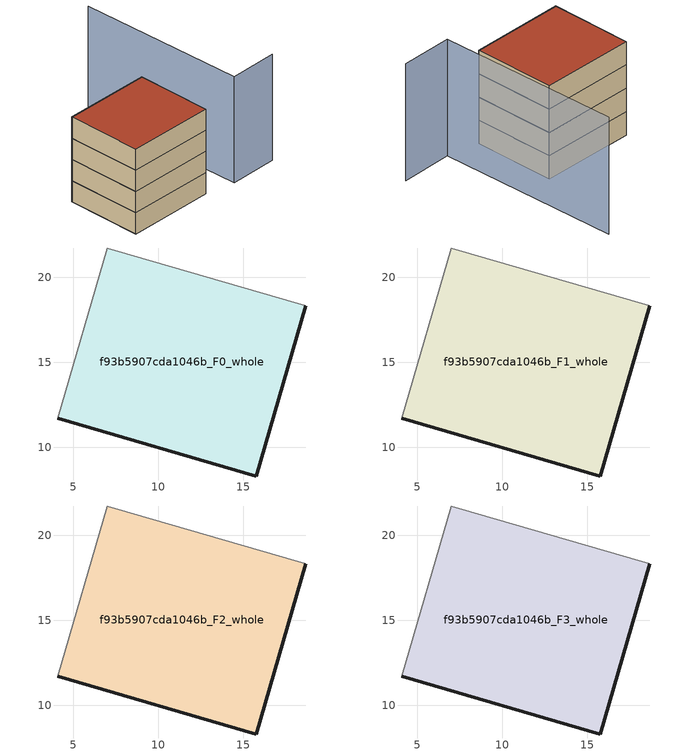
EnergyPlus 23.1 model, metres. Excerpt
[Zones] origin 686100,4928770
f93b5907cda1046b_F0_whole
 floor ground (EU_floor_Construction): 15.79,8.3 18.7,18.33 7,21.72 4.08,11.7 z0
 wall outside (EU_wall_Construction): 18.7,18.33 15.79,8.3 4.08,11.7 z0:3
 wall adiabatic (EU_wall_Construction): 4.08,11.7 7,21.72 18.7,18.33 z0:3
f93b5907cda1046b_F1_whole
 floor to f93b5907cda1046b_F0_whole (EU_floor_Construction): 15.79,8.3 18.7,18.33 7,21.72 4.08,11.7 z3
 wall outside (EU_wall_Construction): 18.7,18.33 15.79,8.3 4.08,11.7 z3:6
 wall adiabatic (EU_wall_Construction): 4.08,11.7 7,21.72 18.7,18.33 z3:6
f93b5907cda1046b_F2_whole
 floor to f93b5907cda1046b_F1_whole (EU_floor_Construction): 15.79,8.3 18.7,18.33 7,21.72 4.08,11.7 z6
 wall outside (EU_wall_Construction): 18.7,18.33 15.79,8.3 4.08,11.7 z6:9
 wall adiabatic (EU_wall_Construction): 4.08,11.7 7,21.72 18.7,18.33 z6:9
f93b5907cda1046b_F3_whole
 floor to f93b5907cda1046b_F2_whole (EU_floor_Construction): 15.79,8.3 18.7,18.33 7,21.72 4.08,11.7 z9
 wall outside (EU_wall_Construction): 18.7,18.33 15.79,8.3 4.08,11.7 z9:12
 wall adiabatic (EU_wall_Construction): 4.08,11.7 7,21.72 18.7,18.33 z9:12
 roof outside (EU_roof_Construction): 18.7,18.33 15.79,8.3 4.08,11.7 7,21.72 z12
shading: 25.99,4.62 19.5,6.36 / 19.5,6.36 25.6,29.01 z0:15
[Building]
EU S2 Campaign: North Axis=0; Terrain=City; Solar Distribution=FullExterior
[Site:Location]
Bologna: Latitude=44.5; Longitude=11.25; Time Zone=1; Elevation=37
[SizingPeriod:WeatherFileDays]
AnnualSizingPeriod: Begin Month=1; Begin Day of Month=1; End Month=12; End Day of Month=31; Day of Week for Start Day=Monday; Use Weather File Daylight Saving Period=No; Use Weather File Rain and Snow Indicators=No
[MATERIAL]
EU_InternalMass_Material: Roughness=MediumRough; Thickness=0.1; Conductivity=1; Density=1800; Specific Heat=900; Thermal Absorptance=0.9; Solar Absorptance=0.7; Visible Absorptance=0.7
[MATERIAL:NOMASS] Roughness=MediumRough; Thermal Absorptance=0.9; Solar Absorptance=0.7; Visible Absorptance=0.7
Name | Thermal Resistance
EU_wall_NoMass | 0.937881
EU_roof_NoMass | 0.548572
EU_floor_NoMass | 0.71348
[CONSTRUCTION]
EU_wall_Construction: EU_wall_NoMass
EU_roof_Construction: EU_roof_NoMass
EU_floor_Construction: EU_floor_NoMass
EU_InternalMass_Construction: EU_InternalMass_Material
[ZONE] Type=1; Multiplier=1; Ceiling Height=autocalculate; Volume=381.726; Floor Area=autocalculate; Part of Total Floor Area=Yes
f93b5907cda1046b_F0_whole; f93b5907cda1046b_F1_whole; f93b5907cda1046b_F2_whole; f93b5907cda1046b_F3_whole
[INTERNALMASS] Construction=EU_InternalMass_Construction; Surface Area=127.242
Name | Zone or ZoneList
f93b5907cda1046b_F0_whole_EU_InternalMass | f93b5907cda1046b_F0_whole
f93b5907cda1046b_F1_whole_EU_InternalMass | f93b5907cda1046b_F1_whole
f93b5907cda1046b_F2_whole_EU_InternalMass | f93b5907cda1046b_F2_whole
f93b5907cda1046b_F3_whole_EU_InternalMass | f93b5907cda1046b_F3_whole
[OTHEREQUIPMENT] Fuel Type=Electricity; Design Level Calculation Method=Watts/Area; Power per Zone Floor Area=1; Fraction Latent=0; Fraction Radiant=0; Fraction Lost=0; Carbon Dioxide Generation Rate=0; EndUse Subcategory=EU_Step8_InternalGains
Name | Zone or ZoneList or Space or SpaceList | Schedule
EU_Step8_InternalGain_f93b5907cda1046b_F0_whole_f000 | f93b5907cda1046b_F0_whole | EU_Step8_GainSchedule_f93b5907cda1046b_F0_whole_f000
EU_Step8_InternalGain_f93b5907cda1046b_F1_whole_f000 | f93b5907cda1046b_F1_whole | EU_Step8_GainSchedule_f93b5907cda1046b_F1_whole_f000
EU_Step8_InternalGain_f93b5907cda1046b_F2_whole_f000 | f93b5907cda1046b_F2_whole | EU_Step8_GainSchedule_f93b5907cda1046b_F2_whole_f000
EU_Step8_InternalGain_f93b5907cda1046b_F3_whole_f000 | f93b5907cda1046b_F3_whole | EU_Step8_GainSchedule_f93b5907cda1046b_F3_whole_f000
[ZONEVENTILATION:DESIGNFLOWRATE] Schedule=EU_AlwaysOn; Design Flow Rate Calculation Method=AirChanges/Hour; Air Changes per Hour=0.687892; Ventilation Type=Natural; Fan Pressure Rise=0; Fan Total Efficiency=1; Constant Term Coefficient=1; Temperature Term Coefficient=0; Velocity Term Coefficient=0; Velocity Squared Term Coefficient=0; Minimum Indoor Temperature=-100; Maximum Indoor Temperature=100; Delta Temperature=-100; Minimum Outdoor Temperature=-100; Maximum Outdoor Temperature=100; Maximum Wind Speed=40
Name | Zone or ZoneList or Space or SpaceList
EU_ConstantAir_f93b5907cda1046b_F0_whole | f93b5907cda1046b_F0_whole
EU_ConstantAir_f93b5907cda1046b_F1_whole | f93b5907cda1046b_F1_whole
EU_ConstantAir_f93b5907cda1046b_F2_whole | f93b5907cda1046b_F2_whole
EU_ConstantAir_f93b5907cda1046b_F3_whole | f93b5907cda1046b_F3_whole
[HVACTEMPLATE:THERMOSTAT] Constant Heating Setpoint=20; Constant Cooling Setpoint=50
EU_HeatOnly_f93b5907cda1046b_F0_whole; EU_HeatOnly_f93b5907cda1046b_F1_whole; EU_HeatOnly_f93b5907cda1046b_F2_whole; EU_HeatOnly_f93b5907cda1046b_F3_whole
[HVACTEMPLATE:ZONE:IDEALLOADSAIRSYSTEM] System Availability Schedule=EU_AlwaysOn; Maximum Heating Supply Air Temperature=50; Minimum Cooling Supply Air Temperature=13; Maximum Heating Supply Air Humidity Ratio=0.0156; Minimum Cooling Supply Air Humidity Ratio=0.0077; Heating Limit=NoLimit; Cooling Limit=NoLimit; Heating Availability Schedule=EU_AlwaysOn; Cooling Availability Schedule=EU_CoolingOff; Dehumidification Control Type=ConstantSensibleHeatRatio; Cooling Sensible Heat Ratio=0.7; Dehumidification Setpoint=60; Humidification Control Type=None; Humidification Setpoint=30; Outdoor Air Method=None; Outdoor Air Flow Rate per Person=0.00944; Outdoor Air Flow Rate per Zone Floor Area=0; Outdoor Air Flow Rate per Zone=0; Demand Controlled Ventilation Type=None; Outdoor Air Economizer Type=NoEconomizer; Heat Recovery Type=None; Sensible Heat Recovery Effectiveness=0.7; Latent Heat Recovery Effectiveness=0.65
Name | Template Thermostat
f93b5907cda1046b_F0_whole | EU_HeatOnly_f93b5907cda1046b_F0_whole
f93b5907cda1046b_F1_whole | EU_HeatOnly_f93b5907cda1046b_F1_whole
f93b5907cda1046b_F2_whole | EU_HeatOnly_f93b5907cda1046b_F2_whole
f93b5907cda1046b_F3_whole | EU_HeatOnly_f93b5907cda1046b_F3_whole
[SIZING:ZONE] Zone Cooling Design Supply Air Temperature Input Method=SupplyAirTemperature; Zone Cooling Design Supply Air Temperature=13; Zone Heating Design Supply Air Temperature Input Method=SupplyAirTemperature; Zone Heating Design Supply Air Temperature=50; Zone Cooling Design Supply Air Humidity Ratio=0.008; Zone Heating Design Supply Air Humidity Ratio=0.008; Cooling Design Air Flow Method=DesignDay; Cooling Design Air Flow Rate=0; Cooling Minimum Air Flow per Zone Floor Area=0.000762; Cooling Minimum Air Flow=0; Cooling Minimum Air Flow Fraction=0.2; Heating Design Air Flow Method=DesignDay; Heating Design Air Flow Rate=0; Heating Maximum Air Flow per Zone Floor Area=0.002032; Heating Maximum Air Flow=0.141576; Heating Maximum Air Flow Fraction=0.3; Account for Dedicated Outdoor Air System=No; Dedicated Outdoor Air System Control Strategy=NeutralSupplyAir; Dedicated Outdoor Air Low Setpoint Temperature for Design=autosize; Dedicated Outdoor Air High Setpoint Temperature for Design=autosize; Zone Load Sizing Method=Sensible Load Only No Latent Load; Zone Latent Cooling Design Supply Air Humidity Ratio Input Method=HumidityRatioDifference; Zone Cooling Design Supply Air Humidity Ratio Difference=0.005; Zone Latent Heating Design Supply Air Humidity Ratio Input Method=HumidityRatioDifference; Zone Humidification Design Supply Air Humidity Ratio Difference=0.005
f93b5907cda1046b_F0_whole; f93b5907cda1046b_F1_whole; f93b5907cda1046b_F2_whole; f93b5907cda1046b_F3_whole
[SCHEDULE:CONSTANT]
Name | Hourly Value
EU_AlwaysOn | 1
EU_CoolingOff | 0
[SCHEDULE:FILE] Column Number=1; Rows to Skip at Top=0; Number of Hours of Data=8760; Column Separator=Comma; Interpolate to Timestep=No; Minutes per Item=60; Adjust Schedule for Daylight Savings=Yes
Name | File
EU_Step8_GainSchedule_f93b5907cda1046b_F0_whole_f000 | ../../schedules/f93b5907cda1046b/f93b5907cda1046b_F0_whole_f000_gain.csv
EU_Step8_GainSchedule_f93b5907cda1046b_F1_whole_f000 | ../../schedules/f93b5907cda1046b/f93b5907cda1046b_F1_whole_f000_gain.csv
EU_Step8_GainSchedule_f93b5907cda1046b_F2_whole_f000 | ../../schedules/f93b5907cda1046b/f93b5907cda1046b_F2_whole_f000_gain.csv
EU_Step8_GainSchedule_f93b5907cda1046b_F3_whole_f000 | ../../schedules/f93b5907cda1046b/f93b5907cda1046b_F3_whole_f000_gain.csv
